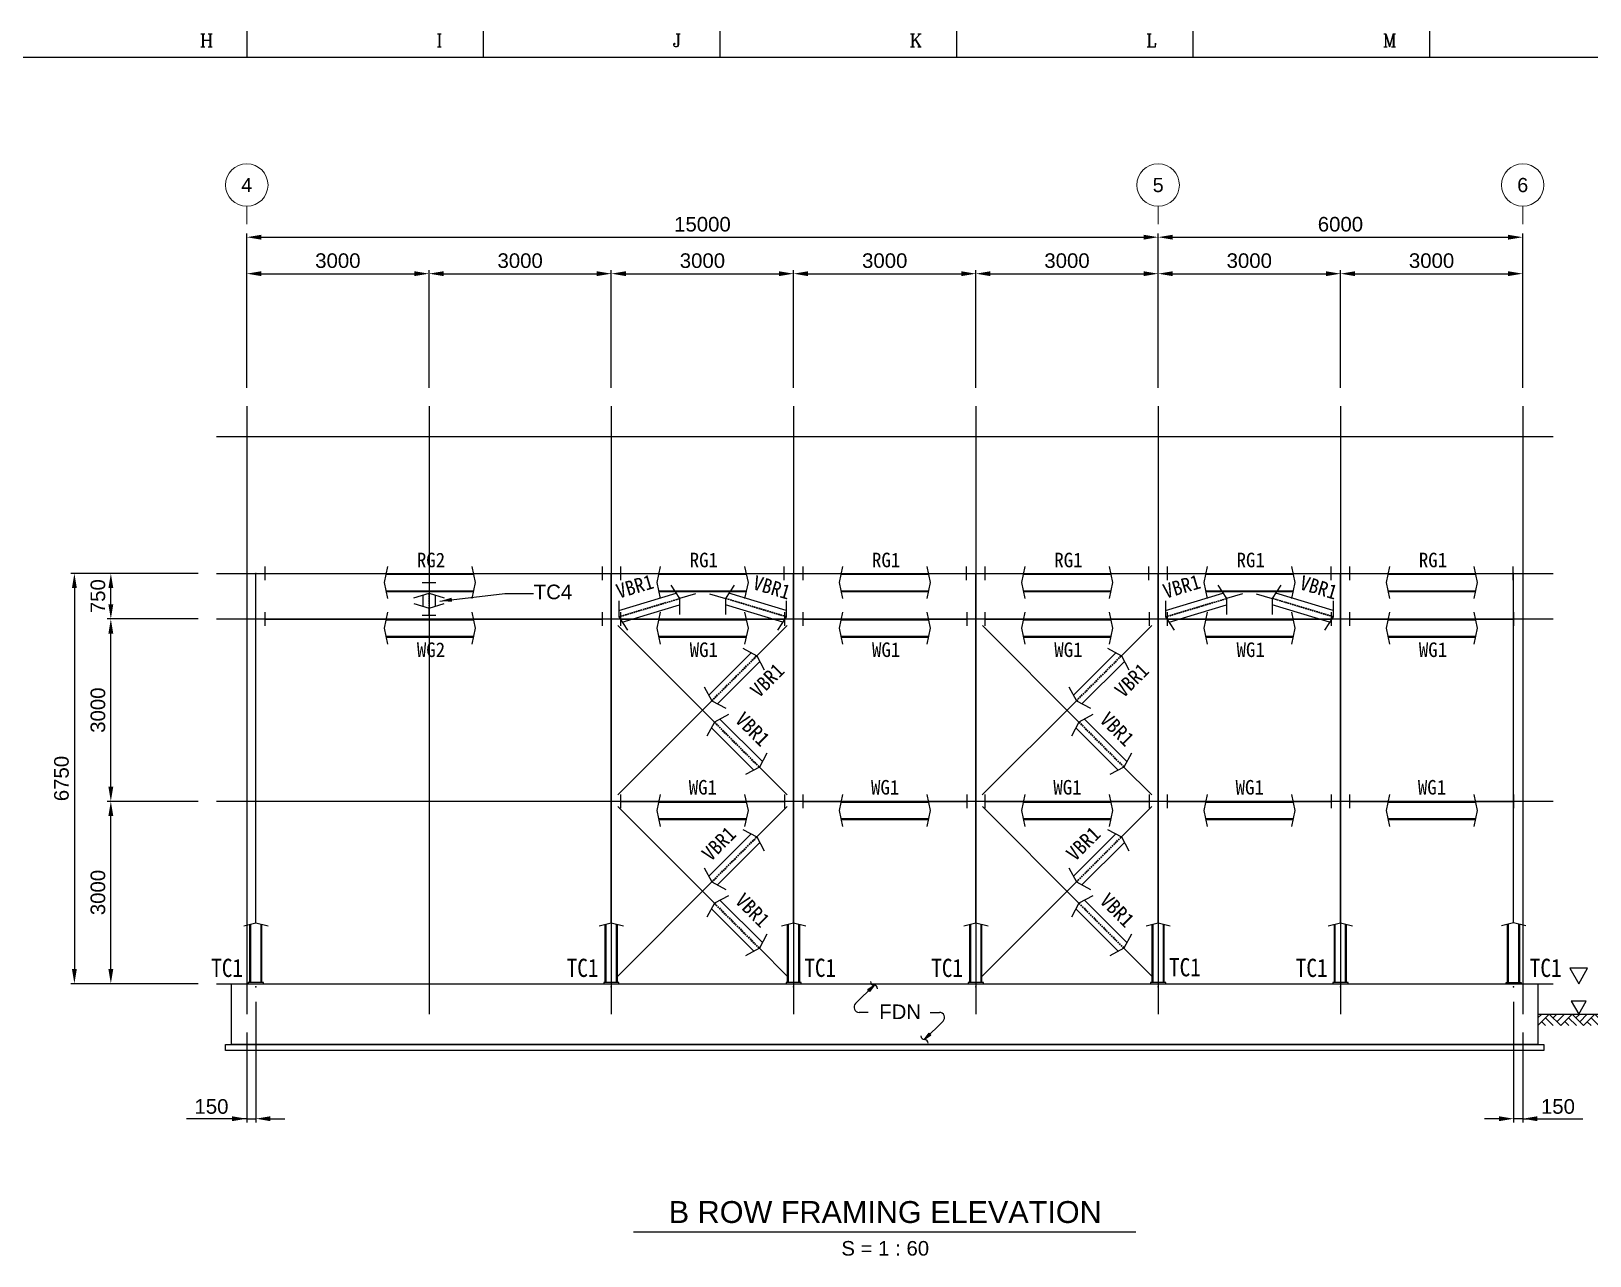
# Model space of a CAD drawing. Header units: millimetres. Extents: x 0 to 153097, y 17753 to 125268.
# Drawn here: x 110847 to 136499, y 104500 to 124645 of the extents above; entities that cross this region are included whole.
import ezdxf
from ezdxf.enums import TextEntityAlignment as Align

# ---------------------------------------------------------------- set-up
doc = ezdxf.new("R2010")
doc.units = ezdxf.units.MM
doc.header["$LTSCALE"] = 50
doc.linetypes.add('CENTER', pattern=[2, 1.25, -0.25, 0.25, -0.25])
doc.linetypes.add('HIDDEN', pattern=[0.375, 0.25, -0.125])
doc.layers.get('Defpoints').update_dxf_attribs({"color": 140})
for name, color, linetype in [('1', 7, 'Continuous'), ('3', 3, 'Continuous'), ('AA-CLXM-STEL', 2, 'Continuous'), ('AS-CLXM-STEL', 2, 'Continuous'), ('C_BLOCK', 7, 'Continuous'), ('C_CEN', 1, 'CENTER'), ('C_CONC', 3, 'Continuous'), ('C_TEXT_01', 2, 'Continuous'), ('DIM-SCALE', 7, 'Continuous'), ('RXSYMBOL', 7, 'Continuous'), ('STEEL-BEAM', 4, 'Continuous'), ('TAN-TIT', 30, 'Continuous'), ('TITLE', 7, 'Continuous')]:
    doc.layers.add(name, color=color, linetype=linetype)
doc.styles.add('Arial', font='arial.ttf')
doc.styles.add('COM', font='COMPLEX', dxfattribs={"height": 5})
doc.styles.add('돋움', font='')
doc.styles.add('돋움체', font='', dxfattribs={"width": 0.9})
doc.styles.get('돋움').set_extended_font_data('Dotum')
doc.styles.get('돋움체').set_extended_font_data('DotumChe')
doc.dimstyles.new('일반도면_0050', dxfattribs={"dimtxt": 200, "dimasz": 200, "dimexe": 50, "dimexo": 250, "dimgap": 75, "dimtad": 1, "dimdec": 0, "dimzin": 0, "dimdsep": 46, "dimtxsty": 'Arial', "dimcen": -250, "dimclrd": 7, "dimclre": 7, "dimclrt": 2, "dimadec": 0, "dimazin": 0, "dimtfac": 1, "dimtdec": 0, "dimtix": 1, "dimtmove": 2, "dimatfit": 3, "dimfxl": 1, "dimtolj": 1, "dimtzin": 0, "dimarcsym": 0})
doc.dimstyles.new('일반도면_0080', dxfattribs={"dimtxt": 240, "dimasz": 200, "dimexe": 80, "dimexo": 240, "dimgap": 80, "dimtad": 1, "dimdec": 0, "dimzin": 0, "dimdsep": 46, "dimtxsty": '돋움', "dimcen": -400, "dimclrd": 7, "dimclre": 7, "dimclrt": 2, "dimadec": 8, "dimazin": 0, "dimtfac": 1, "dimtdec": 4, "dimtix": 1, "dimtmove": 2, "dimatfit": 3, "dimfxl": 1, "dimtolj": 1, "dimtzin": 0, "dimarcsym": 0})

# ---------------------------------------------------------------- blocks, each defined once
blk = doc.blocks.new('*D77')
at = {"layer": 'Defpoints', "color": 0, "transparency": 16777216}
for p in [(117394, 120656), (114394, 118476), (117394, 118476)]:
    blk.add_point(p, dxfattribs=at)
at = {"layer": 'DIM-SCALE', "color": 7, "lineweight": -2, "transparency": 16777216}
for p, q in [((114394, 118776), (114394, 120716)), ((114634, 120656), (117154, 120656)), ((117394, 118776), (117394, 120716))]:
    blk.add_line(p, q, dxfattribs=at)
at = {"layer": 'DIM-SCALE', "color": 7, "transparency": 16777216}
for points in [[(114634, 120696), (114634, 120616), (114394, 120656)], [(117154, 120696), (117154, 120616), (117394, 120656)]]:
    blk.add_solid(points, dxfattribs=at)
at = {"layer": 'DIM-SCALE', "color": 2, "transparency": 16777216, "insert": (115894, 120869), "char_height": 240, "attachment_point": 5, "style": 'Arial'}
blk.add_mtext('\\A1;3000', dxfattribs=at)
blk = doc.blocks.new('*D72')
at = {"layer": 'Defpoints', "color": 0, "transparency": 16777216}
for p in [(120394, 120656), (117394, 118476), (120394, 118476)]:
    blk.add_point(p, dxfattribs=at)
at = {"layer": 'DIM-SCALE', "color": 7, "lineweight": -2, "transparency": 16777216}
for p, q in [((117394, 118776), (117394, 120716)), ((117634, 120656), (120154, 120656)), ((120394, 118776), (120394, 120716))]:
    blk.add_line(p, q, dxfattribs=at)
at = {"layer": 'DIM-SCALE', "color": 7, "transparency": 16777216}
for points in [[(117634, 120696), (117634, 120616), (117394, 120656)], [(120154, 120696), (120154, 120616), (120394, 120656)]]:
    blk.add_solid(points, dxfattribs=at)
at = {"layer": 'DIM-SCALE', "color": 2, "transparency": 16777216, "insert": (118894, 120869), "char_height": 240, "attachment_point": 5, "style": 'Arial'}
blk.add_mtext('\\A1;3000', dxfattribs=at)
blk = doc.blocks.new('*D73')
at = {"layer": 'Defpoints', "color": 0, "transparency": 16777216}
for p in [(123394, 120656), (120394, 118476), (123394, 118476)]:
    blk.add_point(p, dxfattribs=at)
at = {"layer": 'DIM-SCALE', "color": 7, "lineweight": -2, "transparency": 16777216}
for p, q in [((120394, 118776), (120394, 120716)), ((120634, 120656), (123154, 120656)), ((123394, 118776), (123394, 120716))]:
    blk.add_line(p, q, dxfattribs=at)
at = {"layer": 'DIM-SCALE', "color": 7, "transparency": 16777216}
for points in [[(120634, 120696), (120634, 120616), (120394, 120656)], [(123154, 120696), (123154, 120616), (123394, 120656)]]:
    blk.add_solid(points, dxfattribs=at)
at = {"layer": 'DIM-SCALE', "color": 2, "transparency": 16777216, "insert": (121894, 120869), "char_height": 240, "attachment_point": 5, "style": 'Arial'}
blk.add_mtext('\\A1;3000', dxfattribs=at)
blk = doc.blocks.new('*D74')
at = {"layer": 'Defpoints', "color": 0, "transparency": 16777216}
for p in [(126394, 120656), (123394, 118476), (126394, 118476)]:
    blk.add_point(p, dxfattribs=at)
at = {"layer": 'DIM-SCALE', "color": 7, "lineweight": -2, "transparency": 16777216}
for p, q in [((123394, 118776), (123394, 120716)), ((123634, 120656), (126154, 120656)), ((126394, 118776), (126394, 120716))]:
    blk.add_line(p, q, dxfattribs=at)
at = {"layer": 'DIM-SCALE', "color": 7, "transparency": 16777216}
for points in [[(123634, 120696), (123634, 120616), (123394, 120656)], [(126154, 120696), (126154, 120616), (126394, 120656)]]:
    blk.add_solid(points, dxfattribs=at)
at = {"layer": 'DIM-SCALE', "color": 2, "transparency": 16777216, "insert": (124894, 120869), "char_height": 240, "attachment_point": 5, "style": 'Arial'}
blk.add_mtext('\\A1;3000', dxfattribs=at)
blk = doc.blocks.new('*D75')
at = {"layer": 'Defpoints', "color": 0, "transparency": 16777216}
for p in [(129394, 120656), (126394, 118476), (129394, 118476)]:
    blk.add_point(p, dxfattribs=at)
at = {"layer": 'DIM-SCALE', "color": 7, "lineweight": -2, "transparency": 16777216}
for p, q in [((126394, 118776), (126394, 120716)), ((126634, 120656), (129154, 120656)), ((129394, 118776), (129394, 120716))]:
    blk.add_line(p, q, dxfattribs=at)
at = {"layer": 'DIM-SCALE', "color": 7, "transparency": 16777216}
for points in [[(126634, 120696), (126634, 120616), (126394, 120656)], [(129154, 120696), (129154, 120616), (129394, 120656)]]:
    blk.add_solid(points, dxfattribs=at)
at = {"layer": 'DIM-SCALE', "color": 2, "transparency": 16777216, "insert": (127894, 120869), "char_height": 240, "attachment_point": 5, "style": 'Arial'}
blk.add_mtext('\\A1;3000', dxfattribs=at)
blk = doc.blocks.new('*D76')
at = {"layer": 'Defpoints', "color": 0, "transparency": 16777216}
for p in [(132394, 120656), (129394, 118476), (132394, 118476)]:
    blk.add_point(p, dxfattribs=at)
at = {"layer": 'DIM-SCALE', "color": 7, "lineweight": -2, "transparency": 16777216}
for p, q in [((129394, 118776), (129394, 120716)), ((129634, 120656), (132154, 120656)), ((132394, 118776), (132394, 120716))]:
    blk.add_line(p, q, dxfattribs=at)
at = {"layer": 'DIM-SCALE', "color": 7, "transparency": 16777216}
for points in [[(129634, 120696), (129634, 120616), (129394, 120656)], [(132154, 120696), (132154, 120616), (132394, 120656)]]:
    blk.add_solid(points, dxfattribs=at)
at = {"layer": 'DIM-SCALE', "color": 2, "transparency": 16777216, "insert": (130894, 120869), "char_height": 240, "attachment_point": 5, "style": 'Arial'}
blk.add_mtext('\\A1;3000', dxfattribs=at)
blk = doc.blocks.new('*D78')
at = {"layer": 'Defpoints', "color": 0, "transparency": 16777216}
for p in [(135394, 120656), (132394, 118476), (135394, 118476)]:
    blk.add_point(p, dxfattribs=at)
at = {"layer": 'DIM-SCALE', "color": 7, "lineweight": -2, "transparency": 16777216}
for p, q in [((132394, 118776), (132394, 120716)), ((132634, 120656), (135154, 120656)), ((135394, 118776), (135394, 120716))]:
    blk.add_line(p, q, dxfattribs=at)
at = {"layer": 'DIM-SCALE', "color": 7, "transparency": 16777216}
for points in [[(132634, 120696), (132634, 120616), (132394, 120656)], [(135154, 120696), (135154, 120616), (135394, 120656)]]:
    blk.add_solid(points, dxfattribs=at)
at = {"layer": 'DIM-SCALE', "color": 2, "transparency": 16777216, "insert": (133894, 120869), "char_height": 240, "attachment_point": 5, "style": 'Arial'}
blk.add_mtext('\\A1;3000', dxfattribs=at)
blk = doc.blocks.new('*D79')
at = {"layer": 'Defpoints', "color": 0, "transparency": 16777216}
for p in [(129394, 121256), (114394, 118476), (129394, 118476)]:
    blk.add_point(p, dxfattribs=at)
at = {"layer": 'DIM-SCALE', "color": 7, "lineweight": -2, "transparency": 16777216}
for p, q in [((114394, 118776), (114394, 121316)), ((114634, 121256), (129154, 121256)), ((129394, 118776), (129394, 121316))]:
    blk.add_line(p, q, dxfattribs=at)
at = {"layer": 'DIM-SCALE', "color": 7, "transparency": 16777216}
for points in [[(114634, 121296), (114634, 121216), (114394, 121256)], [(129154, 121296), (129154, 121216), (129394, 121256)]]:
    blk.add_solid(points, dxfattribs=at)
at = {"layer": 'DIM-SCALE', "color": 2, "transparency": 16777216, "insert": (121894, 121468), "char_height": 240, "attachment_point": 5, "style": 'Arial'}
blk.add_mtext('\\A1;15000', dxfattribs=at)
blk = doc.blocks.new('*D80')
at = {"layer": 'Defpoints', "color": 0, "transparency": 16777216}
for p in [(135394, 121256), (129394, 118476), (135394, 118476)]:
    blk.add_point(p, dxfattribs=at)
at = {"layer": 'DIM-SCALE', "color": 7, "lineweight": -2, "transparency": 16777216}
for p, q in [((129394, 118776), (129394, 121316)), ((129634, 121256), (135154, 121256)), ((135394, 118776), (135394, 121316))]:
    blk.add_line(p, q, dxfattribs=at)
at = {"layer": 'DIM-SCALE', "color": 7, "transparency": 16777216}
for points in [[(129634, 121296), (129634, 121216), (129394, 121256)], [(135154, 121296), (135154, 121216), (135394, 121256)]]:
    blk.add_solid(points, dxfattribs=at)
at = {"layer": 'DIM-SCALE', "color": 2, "transparency": 16777216, "insert": (132394, 121468), "char_height": 240, "attachment_point": 5, "style": 'Arial'}
blk.add_mtext('\\A1;6000', dxfattribs=at)
blk = doc.blocks.new('ASD1')
at = {"layer": 'C_CEN', "color": 8, "ltscale": 0.1}
for p, q in [((-74683, 17217), (-74683, 7217)), ((-71683, 17217), (-71683, 7217)), ((-68683, 17217), (-68683, 7217)), ((-65683, 17217), (-65683, 7217)), ((-62683, 17217), (-62683, 7217)), ((-59683, 17217), (-59683, 7217)), ((-56683, 17217), (-56683, 7217)), ((-53683, 17217), (-53683, 7217)), ((-75183, 16717), (-53183, 16717)), ((-75183, 14467), (-53183, 14467)), ((-75183, 13717), (-53183, 13717)), ((-75183, 10717), (-53183, 10717)), ((-75183, 7717), (-53183, 7717))]:
    blk.add_line(p, q, dxfattribs=at)
blk = doc.blocks.new('*D82')
at = {"layer": 'Defpoints', "color": 0, "transparency": 16777216}
for p in [(112158, 111976), (113894, 111976), (113894, 108976)]:
    blk.add_point(p, dxfattribs=at)
at = {"layer": 'DIM-SCALE', "color": 7, "lineweight": -2, "transparency": 16777216}
for p, q in [((113594, 111976), (112098, 111976)), ((112158, 109216), (112158, 111736)), ((113594, 108976), (112098, 108976))]:
    blk.add_line(p, q, dxfattribs=at)
at = {"layer": 'DIM-SCALE', "color": 7, "transparency": 16777216}
for points in [[(112118, 111736), (112198, 111736), (112158, 111976)], [(112118, 109216), (112198, 109216), (112158, 108976)]]:
    blk.add_solid(points, dxfattribs=at)
at = {"layer": 'DIM-SCALE', "color": 2, "transparency": 16777216, "insert": (111946, 110476), "char_height": 240, "attachment_point": 5, "rotation": 90, "style": 'Arial'}
blk.add_mtext('\\A1;3000', dxfattribs=at)
blk = doc.blocks.new('*D83')
at = {"layer": 'Defpoints', "color": 0, "transparency": 16777216}
for p in [(112158, 114976), (113894, 114976), (113894, 111976)]:
    blk.add_point(p, dxfattribs=at)
at = {"layer": 'DIM-SCALE', "color": 7, "lineweight": -2, "transparency": 16777216}
for p, q in [((113594, 114976), (112098, 114976)), ((112158, 112216), (112158, 114736)), ((113594, 111976), (112098, 111976))]:
    blk.add_line(p, q, dxfattribs=at)
at = {"layer": 'DIM-SCALE', "color": 7, "transparency": 16777216}
for points in [[(112118, 114736), (112198, 114736), (112158, 114976)], [(112118, 112216), (112198, 112216), (112158, 111976)]]:
    blk.add_solid(points, dxfattribs=at)
at = {"layer": 'DIM-SCALE', "color": 2, "transparency": 16777216, "insert": (111946, 113476), "char_height": 240, "attachment_point": 5, "rotation": 90, "style": 'Arial'}
blk.add_mtext('\\A1;3000', dxfattribs=at)
blk = doc.blocks.new('*D84')
at = {"layer": 'Defpoints', "color": 0, "transparency": 16777216}
for p in [(112158, 115726), (113894, 115726), (113894, 114976)]:
    blk.add_point(p, dxfattribs=at)
at = {"layer": 'DIM-SCALE', "color": 7, "lineweight": -2, "transparency": 16777216}
for p, q in [((113594, 115726), (112098, 115726)), ((112158, 115216), (112158, 115486)), ((113594, 114976), (112098, 114976))]:
    blk.add_line(p, q, dxfattribs=at)
at = {"layer": 'DIM-SCALE', "color": 7, "transparency": 16777216}
for points in [[(112118, 115486), (112198, 115486), (112158, 115726)], [(112118, 115216), (112198, 115216), (112158, 114976)]]:
    blk.add_solid(points, dxfattribs=at)
at = {"layer": 'DIM-SCALE', "color": 2, "transparency": 16777216, "insert": (111946, 115351), "char_height": 240, "attachment_point": 5, "rotation": 90, "style": 'Arial'}
blk.add_mtext('\\A1;750', dxfattribs=at)
blk = doc.blocks.new('*D85')
at = {"layer": 'Defpoints', "color": 0, "transparency": 16777216}
for p in [(113894, 115726), (111558, 108976), (113894, 108976)]:
    blk.add_point(p, dxfattribs=at)
at = {"layer": 'DIM-SCALE', "color": 7, "lineweight": -2, "transparency": 16777216}
for p, q in [((113594, 115726), (111498, 115726)), ((111558, 115486), (111558, 109216)), ((113594, 108976), (111498, 108976))]:
    blk.add_line(p, q, dxfattribs=at)
at = {"layer": 'DIM-SCALE', "color": 7, "transparency": 16777216}
for points in [[(111518, 115486), (111598, 115486), (111558, 115726)], [(111518, 109216), (111598, 109216), (111558, 108976)]]:
    blk.add_solid(points, dxfattribs=at)
at = {"layer": 'DIM-SCALE', "color": 2, "transparency": 16777216, "insert": (111346, 112351), "char_height": 240, "attachment_point": 5, "rotation": 90, "style": 'Arial'}
blk.add_mtext('\\A1;6750', dxfattribs=at)
blk = doc.blocks.new('*U154')
at = {"layer": 'AS-CLXM-STEL', "color": 3}
blk.add_line((716, 1050), (716, 6800), dxfattribs=at)
at = {"layer": 'AS-CLXM-STEL', "color": 8}
for p, q in [((631, 70), (631, 1029)), ((801, 70), (801, 1029))]:
    blk.add_line(p, q, dxfattribs=at)
at = {"layer": 'AS-CLXM-STEL', "color": 4}
for p, q in [((616, 70), (616, 1025)), ((816, 70), (816, 1025))]:
    blk.add_line(p, q, dxfattribs=at)
at = {"layer": 'AS-CLXM-STEL', "color": 7}
blk.add_lwpolyline([(916, 1000), (716, 1050), (516, 1000)], dxfattribs=at)
at = {"layer": 'AS-CLXM-STEL', "color": 4, "ltscale": 0.01}
blk.add_lwpolyline([(841, 50), (591, 50), (591, 70), (841, 70)], close=True, dxfattribs=at)
at = {"layer": 'AS-CLXM-STEL'}
for p in [(716, 6800), (716, 0)]:
    blk.add_point(p, dxfattribs=at)
at = {"layer": 'RXSYMBOL', "color": 3, "style": '돋움체', "width": 0.9}
blk.add_attdef('NAME', text='', height=300, dxfattribs=at).set_placement((1189, 311), align=Align.MIDDLE_CENTER)
blk = doc.blocks.new('*D153')
at = {"layer": 'Defpoints', "color": 0, "transparency": 16777216}
for p in [(114544, 108976), (114394, 108476), (114544, 106755)]:
    blk.add_point(p, dxfattribs=at)
at = {"layer": 'DIM-SCALE', "color": 7, "lineweight": -2, "transparency": 16777216}
for p, q in [((114544, 108676), (114544, 106695)), ((114394, 108176), (114394, 106695)), ((114154, 106755), (113914, 106755)), ((114394, 106755), (114544, 106755)), ((114784, 106755), (115024, 106755))]:
    blk.add_line(p, q, dxfattribs=at)
at = {"layer": 'DIM-SCALE', "color": 7, "transparency": 16777216}
for points in [[(114154, 106795), (114154, 106715), (114394, 106755)], [(114784, 106795), (114784, 106715), (114544, 106755)]]:
    blk.add_solid(points, dxfattribs=at)
at = {"layer": 'DIM-SCALE', "color": 2, "transparency": 16777216, "insert": (113814, 106955), "char_height": 240, "attachment_point": 5, "style": 'Arial'}
blk.add_mtext('\\A1;150', dxfattribs=at)
blk = doc.blocks.new('*U148')
at = {"layer": 'AA-CLXM-STEL'}
for p, q in [((-299, 412), (5251, 412)), ((1684, 412), (3139, 412))]:
    blk.add_line(p, q, dxfattribs=at)
at = {"layer": 'AA-CLXM-STEL', "color": 8}
for p, q in [((1690, 397), (3132, 397)), ((1690, 128), (3132, 128))]:
    blk.add_line(p, q, dxfattribs=at)
at = {"layer": 'AA-CLXM-STEL', "color": 7}
blk.add_line((1693, 112), (3129, 112), dxfattribs=at)
for points in [[(1717, 525), (1661, 262), (1717, 0)], [(3105, 525), (3161, 262), (3105, 0)]]:
    blk.add_lwpolyline(points, dxfattribs=at)
at = {"layer": 'Defpoints'}
for p in [(-449, 412), (5401, 412)]:
    blk.add_point(p, dxfattribs=at)
at = {"layer": 'STEEL-BEAM', "color": 3}
for p, q in [((-299, 525), (-299, 300)), ((5251, 525), (5251, 300))]:
    blk.add_line(p, q, dxfattribs=at)
at = {"layer": 'STEEL-BEAM', "color": 3, "style": '돋움체'}
blk.add_attdef('BEAMNO.', text='', height=240, dxfattribs=at).set_placement((2434, 633), align=Align.MIDDLE_CENTER)
blk = doc.blocks.new('*U159')
at = {"layer": 'AS-CLXM-STEL', "color": 3}
blk.add_line((716, 1050), (716, 6800), dxfattribs=at)
at = {"layer": 'AS-CLXM-STEL', "color": 8}
for p, q in [((631, 70), (631, 1029)), ((801, 70), (801, 1029))]:
    blk.add_line(p, q, dxfattribs=at)
at = {"layer": 'AS-CLXM-STEL', "color": 4}
for p, q in [((616, 70), (616, 1025)), ((816, 70), (816, 1025))]:
    blk.add_line(p, q, dxfattribs=at)
at = {"layer": 'AS-CLXM-STEL', "color": 7}
blk.add_lwpolyline([(916, 1000), (716, 1050), (516, 1000)], dxfattribs=at)
at = {"layer": 'AS-CLXM-STEL', "color": 4, "ltscale": 0.01}
blk.add_lwpolyline([(841, 50), (591, 50), (591, 70), (841, 70)], close=True, dxfattribs=at)
at = {"layer": 'AS-CLXM-STEL'}
for p in [(716, 6800), (716, 0)]:
    blk.add_point(p, dxfattribs=at)
at = {"layer": 'RXSYMBOL', "color": 3, "style": '돋움체', "width": 0.9}
blk.add_attdef('NAME', text='', height=300, dxfattribs=at).set_placement((279, 312), align=Align.MIDDLE_CENTER)
blk = doc.blocks.new('*U162')
at = {"layer": 'AS-CLXM-STEL', "color": 3}
blk.add_line((716, 1050), (716, 6800), dxfattribs=at)
at = {"layer": 'AS-CLXM-STEL', "color": 8}
for p, q in [((631, 70), (631, 1029)), ((801, 70), (801, 1029))]:
    blk.add_line(p, q, dxfattribs=at)
at = {"layer": 'AS-CLXM-STEL', "color": 4}
for p, q in [((616, 70), (616, 1025)), ((816, 70), (816, 1025))]:
    blk.add_line(p, q, dxfattribs=at)
at = {"layer": 'AS-CLXM-STEL', "color": 7}
blk.add_lwpolyline([(916, 1000), (716, 1050), (516, 1000)], dxfattribs=at)
at = {"layer": 'AS-CLXM-STEL', "color": 4, "ltscale": 0.01}
blk.add_lwpolyline([(841, 50), (591, 50), (591, 70), (841, 70)], close=True, dxfattribs=at)
at = {"layer": 'AS-CLXM-STEL'}
for p in [(716, 6800), (716, 0)]:
    blk.add_point(p, dxfattribs=at)
at = {"layer": 'RXSYMBOL', "color": 3, "style": '돋움체', "width": 0.9}
blk.add_attdef('NAME', text='', height=300, dxfattribs=at).set_placement((276, 321), align=Align.MIDDLE_CENTER)
blk = doc.blocks.new('*D155')
at = {"layer": 'Defpoints', "color": 0, "transparency": 16777216}
for p in [(135244, 108976), (135394, 108476), (135244, 106755)]:
    blk.add_point(p, dxfattribs=at)
at = {"layer": 'DIM-SCALE', "color": 7, "lineweight": -2, "transparency": 16777216}
for p, q in [((135244, 108676), (135244, 106695)), ((135394, 108176), (135394, 106695)), ((135004, 106755), (134764, 106755)), ((135394, 106755), (135244, 106755)), ((135634, 106755), (135874, 106755))]:
    blk.add_line(p, q, dxfattribs=at)
at = {"layer": 'DIM-SCALE', "color": 7, "transparency": 16777216}
for points in [[(135004, 106795), (135004, 106715), (135244, 106755)], [(135634, 106795), (135634, 106715), (135394, 106755)]]:
    blk.add_solid(points, dxfattribs=at)
at = {"layer": 'DIM-SCALE', "color": 2, "transparency": 16777216, "insert": (135974, 106955), "char_height": 240, "attachment_point": 5, "style": 'Arial'}
blk.add_mtext('\\A1;150', dxfattribs=at)
blk = doc.blocks.new('*U156')
at = {"layer": 'AA-CLXM-STEL'}
for p, q in [((-299, 412), (5251, 412)), ((1684, 412), (3139, 412))]:
    blk.add_line(p, q, dxfattribs=at)
at = {"layer": 'AA-CLXM-STEL', "color": 8}
for p, q in [((1690, 397), (3132, 397)), ((1690, 128), (3132, 128))]:
    blk.add_line(p, q, dxfattribs=at)
at = {"layer": 'AA-CLXM-STEL', "color": 7}
blk.add_line((1693, 112), (3129, 112), dxfattribs=at)
for points in [[(1717, 525), (1661, 262), (1717, 0)], [(3105, 525), (3161, 262), (3105, 0)]]:
    blk.add_lwpolyline(points, dxfattribs=at)
at = {"layer": 'Defpoints'}
for p in [(-449, 412), (5401, 412)]:
    blk.add_point(p, dxfattribs=at)
at = {"layer": 'STEEL-BEAM', "color": 3}
for p, q in [((-299, 525), (-299, 300)), ((5251, 525), (5251, 300))]:
    blk.add_line(p, q, dxfattribs=at)
at = {"layer": 'STEEL-BEAM', "color": 3, "style": '돋움체'}
blk.add_attdef('BEAMNO.', text='', height=240, dxfattribs=at).set_placement((2434, -93), align=Align.MIDDLE_CENTER)
blk = doc.blocks.new('*U158')
at = {"layer": 'AA-CLXM-STEL'}
for p, q in [((1061, 412), (3751, 412)), ((1684, 412), (3139, 412))]:
    blk.add_line(p, q, dxfattribs=at)
at = {"layer": 'AA-CLXM-STEL', "color": 8}
for p, q in [((1690, 397), (3132, 397)), ((1690, 128), (3132, 128))]:
    blk.add_line(p, q, dxfattribs=at)
at = {"layer": 'AA-CLXM-STEL', "color": 7}
blk.add_line((1693, 112), (3129, 112), dxfattribs=at)
for points in [[(1717, 525), (1661, 262), (1717, 0)], [(3105, 525), (3161, 262), (3105, 0)]]:
    blk.add_lwpolyline(points, dxfattribs=at)
at = {"layer": 'Defpoints'}
for p in [(911, 412), (3901, 412)]:
    blk.add_point(p, dxfattribs=at)
at = {"layer": 'STEEL-BEAM', "color": 3}
for p, q in [((1061, 525), (1061, 300)), ((3751, 525), (3751, 300))]:
    blk.add_line(p, q, dxfattribs=at)
at = {"layer": 'STEEL-BEAM', "color": 3, "style": '돋움체'}
blk.add_attdef('BEAMNO.', text='', height=240, dxfattribs=at).set_placement((2434, 633), align=Align.MIDDLE_CENTER)
blk = doc.blocks.new('*U157')
at = {"layer": 'AA-CLXM-STEL'}
for p, q in [((1061, 412), (3761, 412)), ((1684, 412), (3139, 412))]:
    blk.add_line(p, q, dxfattribs=at)
at = {"layer": 'AA-CLXM-STEL', "color": 8}
for p, q in [((1690, 397), (3132, 397)), ((1690, 128), (3132, 128))]:
    blk.add_line(p, q, dxfattribs=at)
at = {"layer": 'AA-CLXM-STEL', "color": 7}
blk.add_line((1693, 112), (3129, 112), dxfattribs=at)
for points in [[(1717, 525), (1661, 262), (1717, 0)], [(3105, 525), (3161, 262), (3105, 0)]]:
    blk.add_lwpolyline(points, dxfattribs=at)
at = {"layer": 'Defpoints'}
for p in [(911, 412), (3911, 412)]:
    blk.add_point(p, dxfattribs=at)
at = {"layer": 'STEEL-BEAM', "color": 3}
for p, q in [((1061, 525), (1061, 300)), ((3761, 525), (3761, 300))]:
    blk.add_line(p, q, dxfattribs=at)
at = {"layer": 'STEEL-BEAM', "color": 3, "style": '돋움체'}
blk.add_attdef('BEAMNO.', text='', height=240, dxfattribs=at).set_placement((2434, -93), align=Align.MIDDLE_CENTER)
blk = doc.blocks.new('*U160')
at = {"layer": 'AA-CLXM-STEL'}
for p, q in [((1061, 412), (3761, 412)), ((1684, 412), (3139, 412))]:
    blk.add_line(p, q, dxfattribs=at)
at = {"layer": 'AA-CLXM-STEL', "color": 8}
for p, q in [((1690, 397), (3132, 397)), ((1690, 128), (3132, 128))]:
    blk.add_line(p, q, dxfattribs=at)
at = {"layer": 'AA-CLXM-STEL', "color": 7}
blk.add_line((1693, 112), (3129, 112), dxfattribs=at)
for points in [[(1717, 525), (1661, 262), (1717, 0)], [(3105, 525), (3161, 262), (3105, 0)]]:
    blk.add_lwpolyline(points, dxfattribs=at)
at = {"layer": 'Defpoints'}
for p in [(911, 412), (3911, 412)]:
    blk.add_point(p, dxfattribs=at)
at = {"layer": 'STEEL-BEAM', "color": 3}
for p, q in [((1061, 525), (1061, 300)), ((3761, 525), (3761, 300))]:
    blk.add_line(p, q, dxfattribs=at)
at = {"layer": 'STEEL-BEAM', "color": 3, "style": '돋움체'}
blk.add_attdef('BEAMNO.', text='', height=240, dxfattribs=at).set_placement((2418, 644), align=Align.MIDDLE_CENTER)
blk = doc.blocks.new('*U70')
at = {"layer": 'AS-CLXM-STEL'}
for p, q in [((-122, 250), (2127, 250)), ((3820, 250), (3173, 250))]:
    blk.add_line(p, q, dxfattribs=at)
at = {"layer": 'Defpoints'}
for p in [(-272, 250), (3970, 250)]:
    blk.add_point(p, dxfattribs=at)
at = {"layer": 'STEEL-BEAM'}
for p, q in [((2157, 350), (3143, 350)), ((2157, 150), (3143, 150))]:
    blk.add_line(p, q, dxfattribs=at)
at = {"layer": 'STEEL-BEAM', "color": 8, "linetype": 'HIDDEN', "ltscale": 2}
for p, q in [((2128, 254), (3172, 254)), ((2128, 246), (3172, 246))]:
    blk.add_line(p, q, dxfattribs=at)
at = {"layer": 'STEEL-BEAM'}
for points in [[(2202, 500), (2127, 250), (2202, 0)], [(3098, 500), (3173, 250), (3098, 0)]]:
    blk.add_lwpolyline(points, dxfattribs=at)
at = {"layer": 'STEEL-BEAM', "color": 3, "style": '돋움체'}
blk.add_attdef('BEAMNO.', text='', height=240, dxfattribs=at).set_placement((2653, 615), align=Align.MIDDLE_CENTER)
blk = doc.blocks.new('*U71')
at = {"layer": 'AS-CLXM-STEL'}
for p, q in [((-63, 250), (2127, 250)), ((3880, 250), (3173, 250))]:
    blk.add_line(p, q, dxfattribs=at)
at = {"layer": 'Defpoints'}
for p in [(-213, 250), (4030, 250)]:
    blk.add_point(p, dxfattribs=at)
at = {"layer": 'STEEL-BEAM'}
for p, q in [((2157, 350), (3143, 350)), ((2157, 150), (3143, 150))]:
    blk.add_line(p, q, dxfattribs=at)
at = {"layer": 'STEEL-BEAM', "color": 8, "linetype": 'HIDDEN', "ltscale": 2}
for p, q in [((2128, 254), (3172, 254)), ((2128, 246), (3172, 246))]:
    blk.add_line(p, q, dxfattribs=at)
at = {"layer": 'STEEL-BEAM'}
for points in [[(2202, 500), (2127, 250), (2202, 0)], [(3098, 500), (3173, 250), (3098, 0)]]:
    blk.add_lwpolyline(points, dxfattribs=at)
at = {"layer": 'STEEL-BEAM', "color": 3, "style": '돋움체'}
blk.add_attdef('BEAMNO.', text='', height=240, dxfattribs=at).set_placement((2653, 615), align=Align.MIDDLE_CENTER)
blk = doc.blocks.new('*U161')
at = {"layer": 'AS-CLXM-STEL'}
for p, q in [((-63, 250), (2127, 250)), ((3880, 250), (3173, 250))]:
    blk.add_line(p, q, dxfattribs=at)
at = {"layer": 'Defpoints'}
for p in [(-213, 250), (4030, 250)]:
    blk.add_point(p, dxfattribs=at)
at = {"layer": 'STEEL-BEAM'}
for p, q in [((2157, 350), (3143, 350)), ((2157, 150), (3143, 150))]:
    blk.add_line(p, q, dxfattribs=at)
at = {"layer": 'STEEL-BEAM', "color": 8, "linetype": 'HIDDEN', "ltscale": 2}
for p, q in [((2128, 254), (3172, 254)), ((2128, 246), (3172, 246))]:
    blk.add_line(p, q, dxfattribs=at)
at = {"layer": 'STEEL-BEAM'}
for points in [[(2202, 500), (2127, 250), (2202, 0)], [(3098, 500), (3173, 250), (3098, 0)]]:
    blk.add_lwpolyline(points, dxfattribs=at)
at = {"layer": 'STEEL-BEAM', "color": 3, "style": '돋움체'}
blk.add_attdef('BEAMNO.', text='', height=240, dxfattribs=at).set_placement((3010, -154), align=Align.MIDDLE_CENTER)
blk = doc.blocks.new('*U164')
at = {"layer": 'AS-CLXM-STEL'}
for p, q in [((2150, 250), (2127, 250)), ((3448, 250), (3173, 250))]:
    blk.add_line(p, q, dxfattribs=at)
at = {"layer": 'Defpoints'}
for p in [(2000, 250), (3598, 250)]:
    blk.add_point(p, dxfattribs=at)
at = {"layer": 'STEEL-BEAM'}
for p, q in [((2157, 350), (3143, 350)), ((2157, 150), (3143, 150))]:
    blk.add_line(p, q, dxfattribs=at)
at = {"layer": 'STEEL-BEAM', "color": 8, "linetype": 'HIDDEN', "ltscale": 2}
for p, q in [((2128, 254), (3172, 254)), ((2128, 246), (3172, 246))]:
    blk.add_line(p, q, dxfattribs=at)
at = {"layer": 'STEEL-BEAM'}
for points in [[(2202, 500), (2127, 250), (2202, 0)], [(3098, 500), (3173, 250), (3098, 0)]]:
    blk.add_lwpolyline(points, dxfattribs=at)
at = {"layer": 'STEEL-BEAM', "color": 3, "style": '돋움체'}
blk.add_attdef('BEAMNO.', text='', height=240, dxfattribs=at).set_placement((2525, 653), align=Align.MIDDLE_CENTER)
blk = doc.blocks.new('*U163')
at = {"layer": 'AS-CLXM-STEL'}
for p, q in [((2150, 250), (2127, 250)), ((3448, 250), (3173, 250))]:
    blk.add_line(p, q, dxfattribs=at)
at = {"layer": 'Defpoints'}
for p in [(2000, 250), (3598, 250)]:
    blk.add_point(p, dxfattribs=at)
at = {"layer": 'STEEL-BEAM'}
for p, q in [((2157, 350), (3143, 350)), ((2157, 150), (3143, 150))]:
    blk.add_line(p, q, dxfattribs=at)
at = {"layer": 'STEEL-BEAM', "color": 8, "linetype": 'HIDDEN', "ltscale": 2}
for p, q in [((2128, 254), (3172, 254)), ((2128, 246), (3172, 246))]:
    blk.add_line(p, q, dxfattribs=at)
at = {"layer": 'STEEL-BEAM'}
for points in [[(2202, 500), (2127, 250), (2202, 0)], [(3098, 500), (3173, 250), (3098, 0)]]:
    blk.add_lwpolyline(points, dxfattribs=at)
at = {"layer": 'STEEL-BEAM', "color": 3, "style": '돋움체'}
blk.add_attdef('BEAMNO.', text='', height=240, dxfattribs=at).set_placement((2550, 646), align=Align.MIDDLE_CENTER)
blk = doc.blocks.new('BORDER')
at = {"layer": 'TAN-TIT'}
for p, q in [((108806, 164680), (108806, 166122)), ((121784, 164680), (121784, 166122)), ((134763, 164680), (134763, 166122)), ((147741, 164680), (147741, 166122)), ((160720, 164680), (160720, 166122)), ((173699, 164680), (173699, 166122)), ((232823, 164680), (4977, 164680))]:
    blk.add_line(p, q, dxfattribs=at)
at = {"layer": 'TAN-TIT', "style": 'COM'}
for s, p in [('H', (106210, 165257)), ('I', (119188, 165257)), ('J', (132167, 165257)), ('K', (145146, 165257)), ('L', (158124, 165257)), ('M', (171103, 165257)), ('M', (171103, 165257))]:
    blk.add_text(s, height=721, dxfattribs=at).set_placement(p)
blk = doc.blocks.new('S1')
at = {"layer": 'C_BLOCK', "color": 1, "linetype": 'Continuous'}
for p, q in [((1.58, 7.47), (-3.5, 2.39)), ((-0.15, 6.23), (1.58, 7.47)), ((0.1, 5.98), (-0.15, 6.23)), ((-0.04, 6.22), (1.28, 7.17)), ((-0.04, 6.22), (0.33, 5.84)), ((0.06, 6.21), (0.98, 6.87)), ((0.06, 6.21), (0.33, 5.95)), ((0.1, 5.98), (0.34, 5.74)), ((0.17, 6.21), (0.68, 6.57)), ((0.17, 6.21), (0.32, 6.06)), ((0.68, 6.57), (0.32, 6.06)), ((1.28, 7.17), (0.33, 5.84)), ((0.98, 6.87), (0.33, 5.95)), ((1.58, 7.47), (0.34, 5.74)), ((0, 0), (-2.51, 0))]:
    blk.add_line(p, q, dxfattribs=at)
for centre, radius, start, end in [((1.61, 8.49), 1.02, 181.7902, 268.2045), ((1.55, 6.45), 1.02, 1.7902, 88.2045), ((-2.51, 1.4), 1.4, 135, 270)]:
    blk.add_arc(centre, radius, start, end, dxfattribs=at)
blk = doc.blocks.new('ER')
at = {"layer": 'C_BLOCK', "color": 1, "linetype": 'Continuous'}
for p, q in [((2.5, 0), (0, -2.5)), ((0.833, 0), (0, -0.832)), ((0, 0), (20, 0)), ((2.5, 0), (5, -2.5)), ((4.167, 0), (3.334, -0.833)), ((5.833, 0), (4.166, -1.666)), ((7.5, 0), (5, -2.5)), ((7.5, 0), (9.999, -2.5)), ((9.167, 0), (8.333, -0.833)), ((10.832, 0), (9.166, -1.666)), ((12.499, 0), (9.999, -2.5)), ((12.499, 0), (14.999, -2.5)), ((14.166, 0), (13.333, -0.833)), ((15.832, 0), (14.165, -1.666)), ((17.499, 0), (14.999, -2.5)), ((17.499, 0), (19.998, -2.5)), ((19.166, 0), (18.332, -0.833)), ((0.834, -1.666), (1.667, -2.5)), ((1.667, -0.833), (3.333, -2.5)), ((5.887, -1.613), (6.774, -2.5)), ((6.719, -0.78), (8.439, -2.5)), ((10.833, -1.666), (11.666, -2.5)), ((11.666, -0.833), (13.332, -2.5)), ((15.832, -1.666), (16.666, -2.5)), ((16.665, -0.833), (18.331, -2.5)), ((19.998, -0.832), (19.165, -1.666))]:
    blk.add_line(p, q, dxfattribs=at)

msp = doc.modelspace()

# ---------------------------------------------------------------- linework, layer by layer
at = {"color": 1, "elevation": 0}
for points in [[(136461.9, 109229.22), (136169.25, 109229.22), (136315.57, 108975.77)], [(136437.51, 108686.98), (136193.64, 108686.98), (136315.57, 108475.77)]]:
    msp.add_lwpolyline(points, close=True, dxfattribs=at)
at = {"layer": 'AS-CLXM-STEL'}
for p, q in [((117394.32, 115575.77), (117394.32, 115398.59)), ((117394.32, 115040.21), (117394.32, 115152.96))]:
    msp.add_line(p, q, dxfattribs=at)
at = {"layer": 'C_BLOCK', "lineweight": 0}
for p, q in [((114394.32, 121764.43), (114394.32, 121472.76)), ((129394.32, 121764.43), (129394.32, 121472.76)), ((135394.32, 121764.43), (135394.32, 121472.76))]:
    msp.add_line(p, q, dxfattribs=at)
for centre in [(114394.32, 122114.43), (129394.32, 122114.43), (135394.32, 122114.43)]:
    msp.add_circle(centre, 350, dxfattribs=at)
at = {"layer": 'C_CONC', "color": 8, "ltscale": 0.1, "elevation": 0}
for points in [[(114144.32, 108975.77), (135644.32, 108975.77), (135644.32, 107975.77), (114144.32, 107975.77)], [(114044.32, 107975.77), (135744.32, 107975.77), (135744.32, 107875.77), (114044.32, 107875.77)]]:
    msp.add_lwpolyline(points, close=True, dxfattribs=at)
at = {"layer": 'Defpoints'}
for p in [(117404.2, 115725.77), (117404.2, 114525.77), (120394.32, 113002.84)]:
    msp.add_point(p, dxfattribs=at)
at = {"layer": 'DIM-SCALE'}
for p, q in [((114394.32, 106754.86), (113404.59, 106754.86)), ((135394.32, 106754.86), (136384.05, 106754.86))]:
    msp.add_line(p, q, dxfattribs=at)
at = {"layer": 'STEEL-BEAM', "color": 3}
for p, q in [((117281.82, 115575.77), (117506.82, 115575.77)), ((117281.82, 115040.21), (117506.82, 115040.21))]:
    msp.add_line(p, q, dxfattribs=at)
at = {"layer": 'STEEL-BEAM'}
for p, q in [((117294.32, 115368.59), (117294.32, 115182.96)), ((117494.32, 115368.59), (117494.32, 115182.96))]:
    msp.add_line(p, q, dxfattribs=at)
at = {"layer": 'STEEL-BEAM', "color": 8, "linetype": 'HIDDEN', "ltscale": 2}
for p, q in [((117390.32, 115397.39), (117390.32, 115154.16)), ((117398.32, 115397.39), (117398.32, 115154.16))]:
    msp.add_line(p, q, dxfattribs=at)
at = {"layer": 'STEEL-BEAM'}
for points in [[(117144.32, 115323.59), (117394.32, 115398.59), (117644.32, 115323.59)], [(117144.32, 115227.96), (117394.32, 115152.96), (117644.32, 115227.96)]]:
    msp.add_lwpolyline(points, dxfattribs=at)
at = {"layer": 'TITLE', "color": 1, "linetype": 'Continuous'}
msp.add_line((129026.64, 104890.75), (120762, 104890.75), dxfattribs=at)

# ---------------------------------------------------------------- block references
at = {"layer": '1', "xscale": 0.3, "yscale": 0.3, "zscale": 0.3}
msp.add_blockref('BORDER', (81756.99, 74808.42), dxfattribs=at)
at = {"layer": '3'}
for name, p, values in [('*U148', (114992.98, 115313.27), {'BEAMNO.': 'RG2'}), ('*U158', (119483.1, 115313.27), {'BEAMNO.': 'RG1'}), ('*U158', (122483.1, 115313.27), {'BEAMNO.': 'RG1'}), ('*U158', (125483.1, 115313.27), {'BEAMNO.': 'RG1'}), ('*U158', (128483.1, 115313.27), {'BEAMNO.': 'RG1'}), ('*U158', (131483.1, 115313.27), {'BEAMNO.': 'RG1'}), ('*U156', (114992.98, 114563.27), {'BEAMNO.': 'WG2'}), ('*U157', (119483.1, 114563.27), {'BEAMNO.': 'WG1'}), ('*U157', (122483.1, 114563.27), {'BEAMNO.': 'WG1'}), ('*U157', (125483.1, 114563.27), {'BEAMNO.': 'WG1'}), ('*U157', (128483.1, 114563.27), {'BEAMNO.': 'WG1'}), ('*U157', (131483.1, 114563.27), {'BEAMNO.': 'WG1'}), ('*U160', (119483.1, 111563.27), {'BEAMNO.': 'WG1'}), ('*U160', (122483.1, 111563.27), {'BEAMNO.': 'WG1'}), ('*U160', (125483.1, 111563.27), {'BEAMNO.': 'WG1'}), ('*U160', (128483.1, 111563.27), {'BEAMNO.': 'WG1'}), ('*U160', (131483.1, 111563.27), {'BEAMNO.': 'WG1'})]:
    msp.add_blockref(name, p, dxfattribs=at).add_auto_attribs(values)
at = {"layer": '3', "color": 3}
ref = msp.add_blockref('*U154', (115260.56, 108925.77), dxfattribs=dict(at, xscale=-1))
ref.add_attrib('NAME', 'TC1', dxfattribs={"layer": 'RXSYMBOL', "color": 3, "height": 300, "style": '돋움체', "width": 0.9}).set_placement((114071.19, 109236.72), align=Align.MIDDLE_CENTER)
ref = msp.add_blockref('*U154', (121110.56, 108925.77), dxfattribs=dict(at, xscale=-1))
ref.add_attrib('NAME', 'TC1', dxfattribs={"layer": 'RXSYMBOL', "color": 3, "height": 300, "style": '돋움체', "width": 0.9}).set_placement((119921.19, 109236.72), align=Align.MIDDLE_CENTER)
ref = msp.add_blockref('*U159', (124110.56, 108925.77), dxfattribs=dict(at, xscale=-1))
ref.add_attrib('NAME', 'TC1', dxfattribs={"layer": 'RXSYMBOL', "color": 3, "height": 300, "style": '돋움체', "width": 0.9}).set_placement((123831.85, 109237.82), align=Align.MIDDLE_CENTER)
ref = msp.add_blockref('*U154', (127110.56, 108925.77), dxfattribs=dict(at, xscale=-1))
ref.add_attrib('NAME', 'TC1', dxfattribs={"layer": 'RXSYMBOL', "color": 3, "height": 300, "style": '돋움체', "width": 0.9}).set_placement((125921.19, 109236.72), align=Align.MIDDLE_CENTER)
ref = msp.add_blockref('*U162', (130110.56, 108925.77), dxfattribs=dict(at, xscale=-1))
ref.add_attrib('NAME', 'TC1', dxfattribs={"layer": 'RXSYMBOL', "color": 3, "height": 300, "style": '돋움체', "width": 0.9}).set_placement((129834.56, 109247.15), align=Align.MIDDLE_CENTER)
ref = msp.add_blockref('*U154', (133110.56, 108925.77), dxfattribs=dict(at, xscale=-1))
ref.add_attrib('NAME', 'TC1', dxfattribs={"layer": 'RXSYMBOL', "color": 3, "height": 300, "style": '돋움체', "width": 0.9}).set_placement((131921.19, 109236.72), align=Align.MIDDLE_CENTER)
ref = msp.add_blockref('*U154', (134528.08, 108925.77), dxfattribs=at)
ref.add_attrib('NAME', 'TC1', dxfattribs={"layer": 'RXSYMBOL', "color": 3, "height": 300, "style": '돋움체', "width": 0.9}).set_placement((135772.1, 109236.72), align=Align.MIDDLE_CENTER)
at = {"layer": 'AS-CLXM-STEL'}
for name, p, rotation in [('*U164', (118550.19, 114161.53), 16.6992442339854), ('*U164', (127550.19, 114161.53), 16.6992442339854), ('*U70', (120410.14, 114606.4), 315.0000000000005), ('*U161', (120721.69, 111949.6), 45.00000000000045), ('*U70', (126410.14, 114606.4), 315.0000000000005), ('*U161', (126721.69, 111949.6), 45.00000000000045), ('*U70', (120410.14, 111626.4), 315.0000000000005), ('*U71', (120721.69, 108969.6), 45.00000000000045), ('*U70', (126410.14, 111626.4), 315.0000000000005), ('*U71', (126721.69, 108969.6), 45.00000000000045)]:
    msp.add_blockref(name, p, dxfattribs=dict(at, rotation=rotation)).add_auto_attribs({'BEAMNO.': 'VBR1'})
ref = msp.add_blockref('*U163', (125238.45, 114161.53), dxfattribs=dict(at, xscale=-1, rotation=343.3007557660146))
ref.add_attrib('BEAMNO.', 'VBR1', dxfattribs={"layer": 'STEEL-BEAM', "color": 3, "height": 240, "rotation": 343.300756, "style": '돋움체'}).set_placement((123036.77, 115496), align=Align.MIDDLE_CENTER)
ref = msp.add_blockref('*U163', (134238.45, 114161.53), dxfattribs=dict(at, xscale=-1, rotation=343.3007557660146))
ref.add_attrib('BEAMNO.', 'VBR1', dxfattribs={"layer": 'STEEL-BEAM', "color": 3, "height": 240, "rotation": 343.300756, "style": '돋움체'}).set_placement((132036.77, 115496), align=Align.MIDDLE_CENTER)
at = {"layer": 'C_BLOCK', "color": 7, "linetype": 'Continuous', "lineweight": 0, "xscale": 60, "yscale": 60, "zscale": 60}
msp.add_blockref('S1', (124623.24, 108504.81), dxfattribs=at)
at = {"layer": 'C_BLOCK', "color": 7, "linetype": 'Continuous', "lineweight": 0, "xscale": 60, "yscale": 60, "zscale": 60, "rotation": 180}
msp.add_blockref('S1', (125644.13, 108504.81), dxfattribs=at)
at = {"layer": 'C_BLOCK', "xscale": 75, "yscale": 75, "zscale": 75}
msp.add_blockref('ER', (135644.32, 108475.77), dxfattribs=at)
at = {"layer": 'C_CEN'}
msp.add_blockref('ASD1', (189077.35, 101259.14), dxfattribs=at)

# ---------------------------------------------------------------- texts
at = {"layer": 'C_BLOCK', "color": 2, "linetype": 'Continuous', "lineweight": 13, "style": 'Arial'}
for s, p in [('4', (114394.32, 122114.43)), ('5', (129394.32, 122114.43)), ('6', (135394.32, 122114.43))]:
    msp.add_text(s, height=233.33, dxfattribs=at).set_placement(p, align=Align.MIDDLE_CENTER)
at = {"layer": 'C_TEXT_01', "style": 'Arial'}
msp.add_text('FDN', height=240, dxfattribs=at).set_placement((124803.23, 108394.01))
msp.add_text('S = 1 : 60', height=240, dxfattribs=at).set_placement((124902.48, 104743.24), align=Align.TOP_CENTER)
at = {"layer": 'DIM-SCALE', "color": 2, "insert": (119433.45, 115419.66), "char_height": 240, "attachment_point": 5, "style": 'Arial'}
msp.add_mtext('\\A1;TC4', dxfattribs=at)
at = {"layer": 'TITLE', "color": 3, "ltscale": 10, "style": 'Arial'}
msp.add_text('B ROW FRAMING ELEVATION', height=360, dxfattribs=at).set_placement((124902.48, 105040.09), align=Align.CENTER)

# ---------------------------------------------------------------- dimensions: what is measured, and where the dimension line sits
at = {"layer": 'DIM-SCALE'}
for base, p1, p2, picture, middle in [((129394.32, 121255.96), (114394.32, 118475.77), (129394.32, 118475.77), '*D79', (121894.32, 121468.5)), ((135394.32, 121255.96), (129394.32, 118475.77), (135394.32, 118475.77), '*D80', (132394.32, 121468.5)), ((117394.32, 120655.96), (114394.32, 118475.77), (117394.32, 118475.77), '*D77', (115894.32, 120868.58)), ((120394.32, 120655.96), (117394.32, 118475.77), (120394.32, 118475.77), '*D72', (118894.32, 120868.58)), ((123394.32, 120655.96), (120394.32, 118475.77), (123394.32, 118475.77), '*D73', (121894.32, 120868.58)), ((126394.32, 120655.96), (123394.32, 118475.77), (126394.32, 118475.77), '*D74', (124894.32, 120868.58)), ((129394.32, 120655.96), (126394.32, 118475.77), (129394.32, 118475.77), '*D75', (127894.32, 120868.58)), ((132394.32, 120655.96), (129394.32, 118475.77), (132394.32, 118475.77), '*D76', (130894.32, 120868.58)), ((135394.32, 120655.96), (132394.32, 118475.77), (135394.32, 118475.77), '*D78', (133894.32, 120868.58))]:
    dim = msp.add_linear_dim(base=base, p1=p1, p2=p2, dimstyle='일반도면_0050', override={"dimscale": 1.2}, dxfattribs=at)
    dim.commit()
    dim.dimension.update_dxf_attribs({"geometry": picture, "text_midpoint": middle})
for base, p1, p2, picture, middle in [((111558.22, 108975.77), (113894.32, 115725.77), (113894.32, 108975.77), '*D85', (111345.68, 112350.77)), ((112158.22, 115725.77), (113894.32, 114975.77), (113894.32, 115725.77), '*D84', (111945.68, 115350.77)), ((112158.22, 114975.77), (113894.32, 111975.77), (113894.32, 114975.77), '*D83', (111945.6, 113475.77)), ((112158.22, 111975.77), (113894.32, 108975.77), (113894.32, 111975.77), '*D82', (111945.6, 110475.77))]:
    dim = msp.add_linear_dim(base=base, p1=p1, p2=p2, angle=90, dimstyle='일반도면_0050', override={"dimscale": 1.2}, dxfattribs=at)
    dim.commit()
    dim.dimension.update_dxf_attribs({"geometry": picture, "text_midpoint": middle})
dim = msp.add_linear_dim(base=(114544.32, 106754.86), p1=(114394.32, 108475.77), p2=(114544.32, 108975.77), dimstyle='일반도면_0050', override={"dimscale": 1.2}, dxfattribs=at)
dim.commit()
dim.dimension.update_dxf_attribs({"geometry": '*D153', "text_midpoint": (113814.21, 106955.02), "dimtype": 160})
dim = msp.add_linear_dim(base=(135244.32, 106754.86), p1=(135394.32, 108475.77), p2=(135244.32, 108975.77), angle=180, dimstyle='일반도면_0050', override={"dimscale": 1.2}, dxfattribs=at)
dim.commit()
dim.dimension.update_dxf_attribs({"geometry": '*D155', "text_midpoint": (135974.43, 106955.02), "dimtype": 160})

# ---------------------------------------------------------------- leaders
msp.add_leader([(117572.54, 115269.28), (118642.54, 115397.03), (119116.52, 115397.03)], dimstyle='일반도면_0080', override={"dimlfac": 0.166667, "dimtxsty": 'Arial'}, dxfattribs=at)

doc.saveas('drawing.dxf')
